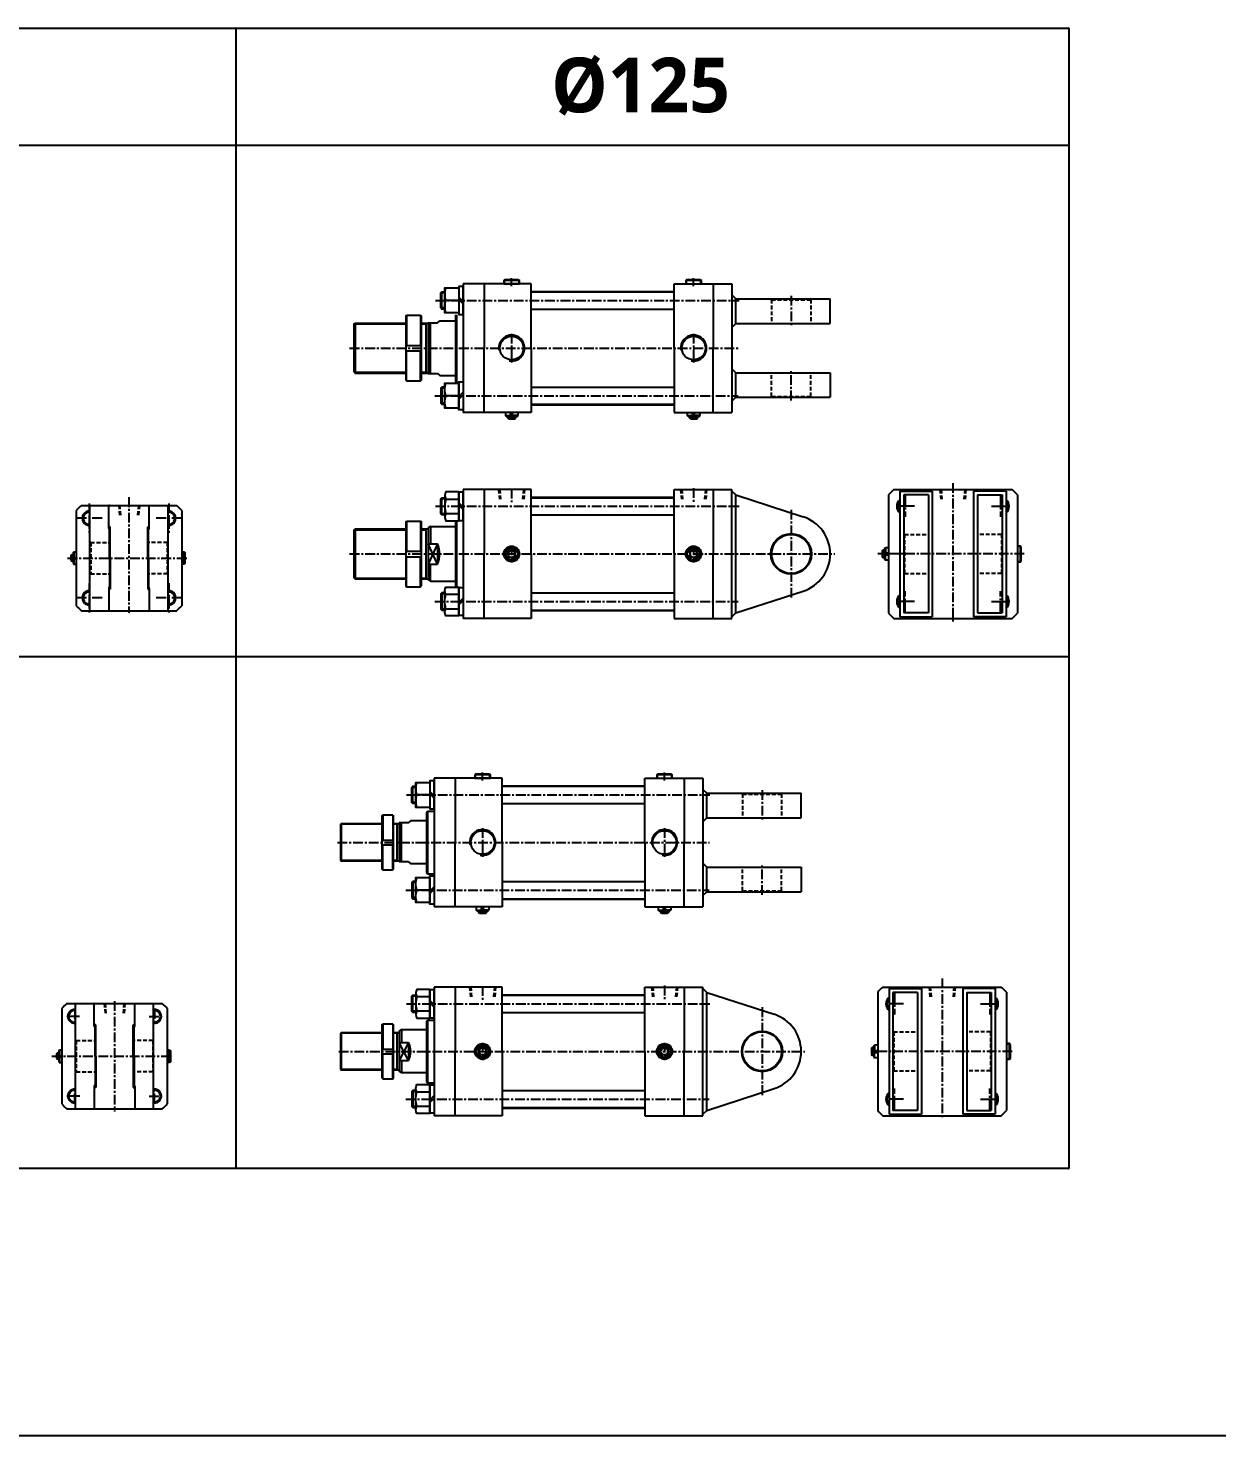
# Model space of a CAD drawing. Extents: x -819 to 29893, y -8942 to 9886.
# Drawn here: x 3819 to 5342, y 2505 to 4308 of the extents above; entities that cross this region are included whole.
import ezdxf

# ---------------------------------------------------------------- set-up
doc = ezdxf.new("R2010")
doc.units = 0
doc.header["$LTSCALE"] = 10
doc.header["$MEASUREMENT"] = 0
for name, pattern in [('CENTER', [2, 1.25, -0.25, 0.25, -0.25]), ('CENTERX2', [4, 2.5, -0.5, 0.5, -0.5]), ('HIDDENX2', [0.75, 0.5, -0.25])]:
    doc.linetypes.add(name, pattern=pattern)
doc.layers.get('0').update_dxf_attribs({"linetype": 'CONTINUOUS'})
doc.layers.get('DEFPOINTS').update_dxf_attribs({"linetype": 'CONTINUOUS'})
for name, color, linetype in [('CEN', 1, 'CENTERX2'), ('CENTER', 1, 'CENTER'), ('HID', 2, 'HIDDENX2'), ('ML', 7, 'CONTINUOUS'), ('THIN', 3, 'CONTINUOUS'), ('테두리', 7, 'CONTINUOUS')]:
    doc.layers.add(name, color=color, linetype=linetype)
doc.styles.add('문자', font='romans.shx')

msp = doc.modelspace()

# ---------------------------------------------------------------- linework, layer by layer
for p, q in [((2332, 4307.9), (5151.6, 4307.9)), ((4085.3, 4307.4), (4085.3, 2847.5)), ((5152.1, 4307.4), (5152.1, 2848)), ((3172.1, 4157.9), (4085.3, 4157.9)), ((4085.3, 4157.9), (5152.1, 4157.9)), ((5152.1, 3502.7), (-0.5, 3502.7)), ((5151.6, 2847.5), (-0.5, 2847.5)), ((8900.8, 2505.2), (-0.5, 2505.2))]:
    msp.add_line(p, q)
for centre, start, end in [((4084.8, 4307.4), 0, 90), ((5151.6, 4307.4), 0, 90), ((4085.8, 3503.2), 180, 270), ((5151.6, 2848), 270, 0)]:
    msp.add_arc(centre, 0.5, start, end)
at = {"layer": 'CEN', "color": 1, "linetype": 'CENTER'}
for p, q in [((4796.4, 3965.2), (4796.4, 3925.7)), ((4796.4, 3831.2), (4796.4, 3870.7)), ((4796.4, 3691.2), (4796.4, 3578.1)), ((4759.2, 3332.1), (4759.2, 3292.6)), ((4759.2, 3198.1), (4759.2, 3237.6)), ((4759.2, 3054.1), (4759.2, 2941))]:
    msp.add_line(p, q, dxfattribs=at)
at = {"layer": 'CENTER'}
for p, q in [((3897.4, 3699.2), (3897.4, 3661.3)), ((3999.4, 3699.2), (3999.4, 3661.3)), ((4954.3, 3695.6), (4930.9, 3695.6)), ((4942.6, 3709.1), (4942.6, 3682.2)), ((5052.9, 3695.6), (5076.3, 3695.6)), ((5064.6, 3709.1), (5064.6, 3682.2)), ((3913.9, 3680.3), (3881, 3680.3)), ((4015.9, 3680.3), (3983, 3680.3)), ((3897.4, 3597.2), (3897.4, 3559.3)), ((3999.4, 3597.2), (3999.4, 3559.3)), ((3913.9, 3578.3), (3881, 3578.3)), ((4015.9, 3578.3), (3983, 3578.3)), ((4954.3, 3573.6), (4930.9, 3573.6)), ((4942.6, 3560.2), (4942.6, 3587.1)), ((5052.9, 3573.6), (5076.3, 3573.6)), ((5064.6, 3560.2), (5064.6, 3587.1)), ((4928.7, 3072), (4928.7, 3045)), ((5050.7, 3072), (5050.7, 3045)), ((3878.9, 3051.9), (3878.9, 3033)), ((3980.9, 3051.9), (3980.9, 3033)), ((4940.4, 3058.5), (4917, 3058.5)), ((5039, 3058.5), (5062.4, 3058.5)), ((3885.2, 3042.4), (3868.8, 3042.4)), ((3974.2, 3042.4), (3990.6, 3042.4)), ((3885.3, 2940.4), (3868.8, 2940.4)), ((3878.9, 2931), (3878.9, 2949.9)), ((3974.3, 2940.4), (3990.8, 2940.4)), ((3980.9, 2931), (3980.9, 2949.9)), ((4928.7, 2923), (4928.7, 2950)), ((5050.7, 2923), (5050.7, 2950)), ((4940.4, 2936.5), (4917, 2936.5)), ((5039, 2936.5), (5062.4, 2936.5))]:
    msp.add_line(p, q, dxfattribs=at)
at = {"layer": 'DEFPOINTS', "color": 0, "linetype": 'ByBlock'}
for p in [(3923.4, 3669.3), (3973.4, 3669.3), (3904.9, 3031.4), (3954.9, 3031.4)]:
    msp.add_point(p, dxfattribs=at)
at = {"layer": 'HID'}
for p, q in [((4770.4, 3961.2), (4771.4, 3960.2)), ((4771.4, 3960.2), (4771.4, 3929.7)), ((4771.4, 3960.2), (4821.4, 3960.2)), ((4822.4, 3961.2), (4821.4, 3960.2)), ((4821.4, 3960.2), (4821.4, 3929.7)), ((4771.4, 3836.2), (4771.4, 3866.7)), ((4821.4, 3836.2), (4821.4, 3866.7)), ((4770.4, 3835.2), (4771.4, 3836.2)), ((4771.4, 3836.2), (4821.4, 3836.2)), ((4822.4, 3835.2), (4821.4, 3836.2)), ((4421.8, 3717.1), (4423, 3703.1)), ((4423.3, 3717.1), (4424.5, 3703.1)), ((4453.6, 3717.1), (4452.4, 3703.1)), ((4455.1, 3717.1), (4453.8, 3703.1)), ((4654.8, 3717.1), (4656, 3703.1)), ((4656.3, 3717.1), (4657.5, 3703.1)), ((4686.6, 3717.1), (4685.4, 3703.1)), ((4688.1, 3717.1), (4686.8, 3703.1)), ((4987, 3717.1), (4988.2, 3703.1)), ((4988.4, 3717.1), (4989.7, 3703.1)), ((5018.7, 3717.1), (5017.5, 3703.1)), ((5020.2, 3717.1), (5019, 3703.1)), ((3935.2, 3696.8), (3936.4, 3682.8)), ((3936.4, 3696.8), (3937.7, 3682.2)), ((3960.5, 3696.8), (3959.2, 3682.2)), ((3961.7, 3696.8), (3960.4, 3682.8)), ((4940.6, 3660.6), (4941.6, 3659.6)), ((4941.6, 3659.6), (4941.6, 3609.6)), ((4941.6, 3659.6), (4972.1, 3659.6)), ((5065.6, 3659.6), (5035.1, 3659.6)), ((5066.6, 3660.6), (5065.6, 3659.6)), ((5065.6, 3659.6), (5065.6, 3609.6)), ((3898.4, 3650.3), (3899.4, 3649.3)), ((3899.4, 3649.3), (3899.4, 3609.3)), ((3899.4, 3649.3), (3923.4, 3649.3)), ((3997.4, 3649.3), (3973.4, 3649.3)), ((3998.4, 3650.3), (3997.4, 3649.3)), ((3997.4, 3649.3), (3997.4, 3609.3)), ((3898.4, 3608.3), (3899.4, 3609.3)), ((3899.4, 3609.3), (3923.4, 3609.3)), ((3997.4, 3609.3), (3973.4, 3609.3)), ((3998.4, 3608.3), (3997.4, 3609.3)), ((4940.6, 3608.6), (4941.6, 3609.6)), ((4941.6, 3609.6), (4972.1, 3609.6)), ((5065.6, 3609.6), (5035.1, 3609.6)), ((5066.6, 3608.6), (5065.6, 3609.6)), ((4733.2, 3328.1), (4734.2, 3327.1)), ((4734.2, 3327.1), (4784.2, 3327.1)), ((4734.2, 3327.1), (4734.2, 3296.6)), ((4785.2, 3328.1), (4784.2, 3327.1)), ((4784.2, 3327.1), (4784.2, 3296.6)), ((4734.2, 3203.1), (4734.2, 3233.6)), ((4784.2, 3203.1), (4784.2, 3233.6)), ((4733.2, 3202.1), (4734.2, 3203.1)), ((4734.2, 3203.1), (4784.2, 3203.1)), ((4785.2, 3202.1), (4784.2, 3203.1)), ((4384.6, 3080), (4385.8, 3066)), ((4386.1, 3080), (4387.3, 3066)), ((4416.4, 3080), (4415.2, 3066)), ((4417.9, 3080), (4416.6, 3066)), ((4617.6, 3080), (4618.8, 3066)), ((4619.1, 3080), (4620.3, 3066)), ((4649.4, 3080), (4648.2, 3066)), ((4650.9, 3080), (4649.6, 3066)), ((4973.1, 3080), (4974.3, 3066)), ((4974.6, 3080), (4975.8, 3066)), ((5004.9, 3080), (5003.6, 3066)), ((5006.3, 3080), (5005.1, 3066)), ((3916.7, 3058.9), (3917.9, 3044.9)), ((3917.8, 3058.9), (3919.1, 3044.4)), ((3942, 3058.9), (3940.7, 3044.4)), ((3943.1, 3058.9), (3941.9, 3044.9)), ((3879.9, 3012.4), (3880.9, 3011.4)), ((3880.9, 3011.4), (3880.9, 2971.4)), ((3880.9, 3011.4), (3904.9, 3011.4)), ((3978.9, 3011.4), (3954.9, 3011.4)), ((3979.9, 3012.4), (3978.9, 3011.4)), ((3978.9, 3011.4), (3978.9, 2971.4)), ((4926.7, 3023.5), (4927.7, 3022.5)), ((4927.7, 3022.5), (4927.7, 2972.5)), ((4927.7, 3022.5), (4958.2, 3022.5)), ((5051.7, 3022.5), (5021.2, 3022.5)), ((5052.7, 3023.5), (5051.7, 3022.5)), ((5051.7, 3022.5), (5051.7, 2972.5)), ((3879.9, 2970.4), (3880.9, 2971.4)), ((3880.9, 2971.4), (3904.9, 2971.4)), ((3978.9, 2971.4), (3954.9, 2971.4)), ((3979.9, 2970.4), (3978.9, 2971.4)), ((4926.7, 2971.5), (4927.7, 2972.5)), ((4927.7, 2972.5), (4958.2, 2972.5)), ((5051.7, 2972.5), (5021.2, 2972.5)), ((5052.7, 2971.5), (5051.7, 2972.5))]:
    msp.add_line(p, q, dxfattribs=at)
at = {"layer": 'ML'}
for p, q in [((4429.4, 3985.7), (4428.4, 3984.7)), ((4448.4, 3984.7), (4428.4, 3984.7)), ((4428.4, 3984.7), (4428.4, 3980.7)), ((4447.4, 3985.7), (4429.4, 3985.7)), ((4447.4, 3985.7), (4448.4, 3984.7)), ((4448.4, 3980.7), (4448.4, 3984.7)), ((4662.4, 3985.7), (4661.4, 3984.7)), ((4681.4, 3984.7), (4661.4, 3984.7)), ((4661.4, 3984.7), (4661.4, 3980.7)), ((4680.4, 3985.7), (4662.4, 3985.7)), ((4680.4, 3985.7), (4681.4, 3984.7)), ((4681.4, 3980.7), (4681.4, 3984.7)), ((4349.2, 3948.2), (4349.2, 3970.2)), ((4352.8, 3973.1), (4352.8, 3945.3)), ((4376.4, 3980.7), (4376.4, 3815.7)), ((4403.4, 3980.7), (4376.4, 3980.7)), ((4403.4, 3980.7), (4403.4, 3898.2)), ((4463.4, 3980.7), (4403.4, 3980.7)), ((4428.4, 3980.7), (4448.4, 3980.7)), ((4463.4, 3898.2), (4463.4, 3980.7)), ((4463.4, 3970.7), (4646.4, 3970.7)), ((4463.4, 3970.2), (4646.4, 3970.2)), ((4646.4, 3898.2), (4646.4, 3980.7)), ((4646.4, 3980.7), (4696.4, 3980.7)), ((4661.4, 3980.7), (4681.4, 3980.7)), ((4696.4, 3980.7), (4696.4, 3898.2)), ((4696.4, 3980.7), (4720.4, 3980.7)), ((4720.4, 3980.7), (4720.4, 3815.7)), ((4720.4, 3966.2), (4725.4, 3961.2)), ((4370.8, 3959.2), (4354.3, 3959.2)), ((4370.8, 3963.6), (4376.4, 3958)), ((4370.8, 3960.4), (4376.4, 3954.8)), ((4463.4, 3948.2), (4646.4, 3948.2)), ((4725.4, 3961.2), (4846.4, 3961.2)), ((4725.4, 3929.7), (4725.4, 3961.2)), ((4846.4, 3929.7), (4846.4, 3961.2)), ((4236.4, 3928.7), (4237.9, 3930.2)), ((4237.9, 3930.2), (4237.9, 3866.2)), ((4237.9, 3930.2), (4302.8, 3930.2)), ((4302.8, 3939.2), (4303.8, 3940.2)), ((4302.8, 3939.2), (4302.8, 3857.2)), ((4303.8, 3940.2), (4303.8, 3901.7)), ((4303.8, 3940.2), (4321.8, 3940.2)), ((4321.8, 3940.2), (4321.8, 3901.7)), ((4321.8, 3940.2), (4322.8, 3939.2)), ((4322.8, 3857.2), (4322.8, 3939.2)), ((4322.8, 3930.2), (4331.4, 3930.2)), ((4328.4, 3930.2), (4328.4, 3866.2)), ((4331.4, 3930.7), (4331.4, 3865.7)), ((4331.4, 3930.7), (4343.4, 3930.7)), ((4334.4, 3865.7), (4334.4, 3930.7)), ((4343.4, 3930.7), (4346.4, 3933.2)), ((4346.4, 3933.2), (4366.4, 3933.2)), ((4366.4, 3940.7), (4366.4, 3853.2)), ((4367.9, 3940.7), (4367.9, 3853.2)), ((4236.4, 3928.7), (4236.4, 3867.7)), ((4720.4, 3924.7), (4725.4, 3929.7)), ((4725.4, 3929.7), (4846.4, 3929.7)), ((4302.8, 3901.7), (4322.8, 3901.7)), ((4302.8, 3894.7), (4322.8, 3894.7)), ((4303.8, 3856.2), (4303.8, 3894.7)), ((4321.8, 3856.2), (4321.8, 3894.7)), ((4403.4, 3815.7), (4403.4, 3898.2)), ((4463.4, 3898.2), (4463.4, 3815.7)), ((4646.4, 3898.2), (4646.4, 3815.7)), ((4696.4, 3815.7), (4696.4, 3898.2)), ((4236.4, 3867.7), (4237.9, 3866.2)), ((4237.9, 3866.2), (4302.8, 3866.2)), ((4322.8, 3866.2), (4331.4, 3866.2)), ((4331.4, 3865.7), (4343.4, 3865.7)), ((4343.4, 3865.7), (4346.4, 3863.2)), ((4346.4, 3863.2), (4366.4, 3863.2)), ((4720.4, 3871.7), (4725.4, 3866.7)), ((4725.4, 3866.7), (4846.4, 3866.7)), ((4725.4, 3835.2), (4725.4, 3866.7)), ((4846.4, 3866.7), (4846.4, 3835.2)), ((4302.8, 3857.2), (4303.8, 3856.2)), ((4303.8, 3856.2), (4321.8, 3856.2)), ((4321.8, 3856.2), (4322.8, 3857.2)), ((4349.2, 3848.2), (4349.2, 3826.2)), ((4352.8, 3823.3), (4352.8, 3851.1)), ((4370.8, 3836), (4376.4, 3841.6)), ((4463.4, 3848.2), (4646.4, 3848.2)), ((4370.8, 3837.2), (4354.3, 3837.2)), ((4370.8, 3832.8), (4376.4, 3838.4)), ((4463.4, 3826.2), (4646.4, 3826.2)), ((4463.4, 3825.7), (4646.4, 3825.7)), ((4720.4, 3830.2), (4725.4, 3835.2)), ((4725.4, 3835.2), (4846.4, 3835.2)), ((4403.4, 3815.7), (4376.4, 3815.7)), ((4463.4, 3815.7), (4403.4, 3815.7)), ((4430.4, 3815.7), (4430.4, 3811.7)), ((4431.4, 3810.7), (4430.4, 3811.7)), ((4430.4, 3811.7), (4437.1, 3811.7)), ((4431.4, 3810.7), (4445.4, 3810.7)), ((4433.4, 3810.7), (4433.4, 3808.7)), ((4434.4, 3807.7), (4433.4, 3808.7)), ((4433.4, 3808.7), (4443.4, 3808.7)), ((4434.4, 3807.7), (4442.4, 3807.7)), ((4437.1, 3810.7), (4437.1, 3815.7)), ((4439.7, 3810.7), (4439.7, 3815.7)), ((4446.4, 3811.7), (4439.7, 3811.7)), ((4442.4, 3807.7), (4443.4, 3808.7)), ((4443.4, 3810.7), (4443.4, 3808.7)), ((4445.4, 3810.7), (4446.4, 3811.7)), ((4446.4, 3815.7), (4446.4, 3811.7)), ((4646.4, 3815.7), (4696.4, 3815.7)), ((4663.4, 3815.7), (4663.4, 3811.7)), ((4663.4, 3811.7), (4670.1, 3811.7)), ((4664.4, 3810.7), (4663.4, 3811.7)), ((4664.4, 3810.7), (4678.4, 3810.7)), ((4666.4, 3810.7), (4666.4, 3808.7)), ((4666.4, 3808.7), (4676.4, 3808.7)), ((4667.4, 3807.7), (4666.4, 3808.7)), ((4667.4, 3807.7), (4675.4, 3807.7)), ((4670.1, 3810.7), (4670.1, 3815.7)), ((4672.7, 3810.7), (4672.7, 3815.7)), ((4679.4, 3811.7), (4672.7, 3811.7)), ((4675.4, 3807.7), (4676.4, 3808.7)), ((4676.4, 3810.7), (4676.4, 3808.7)), ((4678.4, 3810.7), (4679.4, 3811.7)), ((4679.4, 3815.7), (4679.4, 3811.7)), ((4696.4, 3815.7), (4720.4, 3815.7)), ((4403.4, 3717.1), (4376.4, 3717.1)), ((4376.4, 3717.1), (4376.4, 3552.1)), ((4463.4, 3717.1), (4403.4, 3717.1)), ((4403.4, 3717.1), (4403.4, 3634.6)), ((4463.4, 3634.6), (4463.4, 3717.1)), ((4646.4, 3717.1), (4696.4, 3717.1)), ((4646.4, 3634.6), (4646.4, 3717.1)), ((4696.4, 3717.1), (4696.4, 3634.6)), ((4696.4, 3717.1), (4720.4, 3717.1)), ((4720.4, 3552.1), (4720.4, 3717.1)), ((4720.4, 3715.1), (4725.4, 3710.1)), ((4927.8, 3717.1), (5079.3, 3717.1)), ((4935.6, 3715.1), (4935.6, 3554.1)), ((4935.6, 3715.1), (4977.1, 3715.1)), ((4977.1, 3715.1), (4977.1, 3554.1)), ((5071.6, 3715.1), (5030.1, 3715.1)), ((5030.1, 3715.1), (5030.1, 3554.1)), ((5071.6, 3715.1), (5071.6, 3554.1)), ((3887.4, 3696.8), (4009.5, 3696.8)), ((3898.4, 3561.8), (3898.4, 3696.8)), ((3922.4, 3667.6), (3922.4, 3695.8)), ((3974.4, 3667.6), (3974.4, 3695.8)), ((3998.4, 3561.8), (3998.4, 3696.8)), ((4349.2, 3684.6), (4349.2, 3706.6)), ((4352.8, 3709.5), (4352.8, 3681.8)), ((4354.3, 3704.9), (4370.8, 3704.9)), ((4370.8, 3700), (4376.4, 3694.4)), ((4370.8, 3696.9), (4376.4, 3691.3)), ((4463.4, 3707.1), (4646.4, 3707.1)), ((4463.4, 3706.6), (4646.4, 3706.6)), ((4725.4, 3559.1), (4725.4, 3710.1)), ((4725.4, 3710.1), (4811.8, 3682.2)), ((4921.1, 3710.4), (4921.1, 3558.9)), ((4940.6, 3710.1), (4940.6, 3559.1)), ((4972.1, 3710.1), (4940.6, 3710.1)), ((4972.1, 3710.1), (4972.1, 3559.1)), ((5035.1, 3710.1), (5066.6, 3710.1)), ((5035.1, 3710.1), (5035.1, 3559.1)), ((5066.6, 3710.1), (5066.6, 3559.1)), ((5086.1, 3710.4), (5086.1, 3558.9)), ((3880.9, 3690.3), (3880.9, 3568.2)), ((4015.9, 3690.3), (4015.9, 3568.2)), ((4354.3, 3686.4), (4370.8, 3686.4)), ((4463.4, 3684.6), (4646.4, 3684.6)), ((3923.4, 3629.3), (3923.4, 3669.3)), ((3924.4, 3669.3), (3923.4, 3669.3)), ((3924.4, 3629.3), (3924.4, 3669.3)), ((3972.4, 3629.3), (3972.4, 3669.3)), ((3972.4, 3669.3), (3973.4, 3669.3)), ((3973.4, 3629.3), (3973.4, 3669.3)), ((4236.4, 3665.1), (4237.9, 3666.6)), ((4236.4, 3665.1), (4236.4, 3604.1)), ((4237.9, 3666.6), (4302.8, 3666.6)), ((4237.9, 3666.6), (4237.9, 3602.6)), ((4302.8, 3675.6), (4303.8, 3676.6)), ((4302.8, 3675.6), (4302.8, 3593.6)), ((4303.8, 3676.6), (4321.8, 3676.6)), ((4303.8, 3676.6), (4303.8, 3638.1)), ((4321.8, 3676.6), (4322.8, 3675.6)), ((4321.8, 3676.6), (4321.8, 3638.1)), ((4322.8, 3593.6), (4322.8, 3675.6)), ((4322.8, 3666.6), (4331.4, 3666.6)), ((4328.4, 3666.6), (4328.4, 3602.6)), ((4334.4, 3669.6), (4331.4, 3667.9)), ((4331.4, 3667.9), (4331.4, 3601.4)), ((4334.4, 3669.6), (4366.4, 3669.6)), ((4334.4, 3669.6), (4334.4, 3647.6)), ((4366.4, 3677.2), (4366.4, 3592.1)), ((4367.9, 3677.2), (4367.9, 3592.1)), ((4331.4, 3647.6), (4343.4, 3647.6)), ((4343.4, 3647.6), (4343.4, 3621.7)), ((4437.1, 3642.5), (4430.5, 3635.9)), ((4439.7, 3642.5), (4446.3, 3635.9)), ((4670.1, 3642.5), (4663.5, 3635.9)), ((4672.7, 3642.5), (4679.3, 3635.9)), ((4916.1, 3641.6), (4917.1, 3642.6)), ((4916.1, 3641.6), (4916.1, 3627.6)), ((4921.1, 3642.6), (4917.1, 3642.6)), ((4917.1, 3642.6), (4917.1, 3635.9)), ((5090.1, 3644.6), (5086.1, 3644.6)), ((5086.1, 3644.6), (5086.1, 3624.6)), ((5091.1, 3643.6), (5090.1, 3644.6)), ((5090.1, 3624.6), (5090.1, 3644.6)), ((5091.1, 3625.6), (5091.1, 3643.6)), ((3873.9, 3632.3), (3874.9, 3633.3)), ((3873.9, 3632.3), (3873.9, 3626.3)), ((3873.9, 3626.3), (3874.9, 3625.3)), ((3876.9, 3633.3), (3874.9, 3633.3)), ((3874.9, 3633.3), (3874.9, 3625.3)), ((3876.9, 3625.3), (3874.9, 3625.3)), ((3876.9, 3636.3), (3877.9, 3637.3)), ((3876.9, 3636.3), (3876.9, 3622.3)), ((3876.9, 3630.1), (3880.9, 3630.1)), ((3876.9, 3628.4), (3880.9, 3628.4)), ((3877.9, 3637.3), (3880.9, 3637.3)), ((3877.9, 3637.3), (3877.9, 3630.1)), ((3877.9, 3628.4), (3877.9, 3621.3)), ((3923.4, 3629.3), (3923.4, 3589.3)), ((3924.4, 3629.3), (3924.4, 3589.3)), ((3972.4, 3629.3), (3972.4, 3589.3)), ((3973.4, 3629.3), (3973.4, 3589.3)), ((4015.9, 3637.3), (4018.9, 3637.3)), ((4018.9, 3621.3), (4018.9, 3637.3)), ((4018.9, 3637.3), (4019.9, 3636.3)), ((4019.9, 3636.3), (4019.9, 3622.3)), ((4302.8, 3638.1), (4322.8, 3638.1)), ((4302.8, 3631.1), (4322.8, 3631.1)), ((4303.8, 3592.6), (4303.8, 3631.1)), ((4321.8, 3592.6), (4321.8, 3631.1)), ((4403.4, 3552.1), (4403.4, 3634.6)), ((4430.5, 3633.3), (4437.1, 3626.7)), ((4446.3, 3633.3), (4439.7, 3626.7)), ((4463.4, 3634.6), (4463.4, 3552.1)), ((4646.4, 3634.6), (4646.4, 3552.1)), ((4663.5, 3633.3), (4670.1, 3626.7)), ((4679.3, 3633.3), (4672.7, 3626.7)), ((4696.4, 3552.1), (4696.4, 3634.6)), ((4913.1, 3638.6), (4914.1, 3639.6)), ((4913.1, 3638.6), (4913.1, 3630.6)), ((4913.1, 3630.6), (4914.1, 3629.6)), ((4914.1, 3639.6), (4914.1, 3629.6)), ((4916.1, 3639.6), (4914.1, 3639.6)), ((4916.1, 3629.6), (4914.1, 3629.6)), ((4916.1, 3635.9), (4921.1, 3635.9)), ((4916.1, 3633.3), (4921.1, 3633.3)), ((4916.1, 3627.6), (4917.1, 3626.6)), ((4917.1, 3626.6), (4917.1, 3633.3)), ((4921.1, 3626.6), (4917.1, 3626.6)), ((5086.1, 3624.6), (5090.1, 3624.6)), ((5091.1, 3625.6), (5090.1, 3624.6)), ((3876.9, 3622.3), (3877.9, 3621.3)), ((3877.9, 3621.3), (3880.9, 3621.3)), ((4018.9, 3621.3), (4015.9, 3621.3)), ((4019.9, 3622.3), (4018.9, 3621.3)), ((4331.4, 3621.7), (4343.4, 3621.7)), ((4334.4, 3599.6), (4334.4, 3621.7)), ((3922.4, 3590.9), (3922.4, 3562.8)), ((3924.4, 3589.3), (3923.4, 3589.3)), ((3972.4, 3589.3), (3973.4, 3589.3)), ((3974.4, 3590.9), (3974.4, 3562.8)), ((4236.4, 3604.1), (4237.9, 3602.6)), ((4236.9, 3603.6), (4302.8, 3603.6)), ((4237.9, 3602.6), (4302.8, 3602.6)), ((4302.8, 3593.6), (4303.8, 3592.6)), ((4303.8, 3592.6), (4321.8, 3592.6)), ((4321.8, 3592.6), (4322.8, 3593.6)), ((4322.8, 3602.6), (4331.4, 3602.6)), ((4334.4, 3599.6), (4331.4, 3601.4)), ((4334.4, 3599.6), (4366.4, 3599.6)), ((4352.8, 3559.8), (4352.8, 3587.5)), ((4349.2, 3584.6), (4349.2, 3562.6)), ((4354.3, 3582.9), (4370.8, 3582.9)), ((4370.8, 3572.4), (4376.4, 3578)), ((4370.8, 3569.3), (4376.4, 3574.9)), ((4463.4, 3584.6), (4646.4, 3584.6)), ((4725.4, 3559.1), (4811.8, 3587.1)), ((3887.4, 3561.8), (4009.5, 3561.8)), ((4354.3, 3564.4), (4370.8, 3564.4)), ((4403.4, 3552.1), (4376.4, 3552.1)), ((4463.4, 3552.1), (4403.4, 3552.1)), ((4463.4, 3562.6), (4646.4, 3562.6)), ((4463.4, 3562.1), (4646.4, 3562.1)), ((4646.4, 3552.1), (4696.4, 3552.1)), ((4696.4, 3552.1), (4720.4, 3552.1)), ((4720.4, 3554.1), (4725.4, 3559.1)), ((4927.8, 3552.1), (5079.3, 3552.1)), ((4935.6, 3554.1), (4977.1, 3554.1)), ((4972.1, 3559.1), (4940.6, 3559.1)), ((5071.6, 3554.1), (5030.1, 3554.1)), ((5035.1, 3559.1), (5066.6, 3559.1)), ((4312, 3315.1), (4312, 3337.1)), ((4315.6, 3340), (4315.6, 3312.2)), ((4339.2, 3347.6), (4339.2, 3182.6)), ((4366.2, 3347.6), (4339.2, 3347.6)), ((4366.2, 3347.6), (4366.2, 3265.1)), ((4426.2, 3347.6), (4366.2, 3347.6)), ((4392.2, 3352.6), (4391.2, 3351.6)), ((4411.2, 3351.6), (4391.2, 3351.6)), ((4391.2, 3351.6), (4391.2, 3347.6)), ((4391.2, 3347.6), (4411.2, 3347.6)), ((4410.2, 3352.6), (4392.2, 3352.6)), ((4410.2, 3352.6), (4411.2, 3351.6)), ((4411.2, 3347.6), (4411.2, 3351.6)), ((4426.2, 3265.1), (4426.2, 3347.6)), ((4426.2, 3337.6), (4609.2, 3337.6)), ((4426.2, 3337.1), (4609.2, 3337.1)), ((4609.2, 3265.1), (4609.2, 3347.6)), ((4609.2, 3347.6), (4659.2, 3347.6)), ((4625.2, 3352.6), (4624.2, 3351.6)), ((4644.2, 3351.6), (4624.2, 3351.6)), ((4624.2, 3351.6), (4624.2, 3347.6)), ((4624.2, 3347.6), (4644.2, 3347.6)), ((4643.2, 3352.6), (4625.2, 3352.6)), ((4643.2, 3352.6), (4644.2, 3351.6)), ((4644.2, 3347.6), (4644.2, 3351.6)), ((4659.2, 3347.6), (4659.2, 3265.1)), ((4659.2, 3347.6), (4683.2, 3347.6)), ((4683.2, 3347.6), (4683.2, 3182.6)), ((4333.6, 3326.1), (4317.1, 3326.1)), ((4333.6, 3330.5), (4339.2, 3324.9)), ((4333.6, 3327.3), (4339.2, 3321.7)), ((4683.2, 3333.1), (4688.2, 3328.1)), ((4688.2, 3328.1), (4809.2, 3328.1)), ((4688.2, 3296.6), (4688.2, 3328.1)), ((4809.2, 3296.6), (4809.2, 3328.1)), ((4272.3, 3299.1), (4273.3, 3300.1)), ((4272.3, 3299.1), (4272.3, 3231.1)), ((4273.3, 3300.1), (4273.3, 3268.1)), ((4286.3, 3300.1), (4273.3, 3300.1)), ((4286.3, 3300.1), (4286.3, 3268.1)), ((4286.3, 3300.1), (4287.3, 3299.1)), ((4287.3, 3231.1), (4287.3, 3299.1)), ((4329.2, 3303.6), (4330.7, 3305.1)), ((4329.2, 3303.6), (4329.2, 3226.6)), ((4330.7, 3305.1), (4330.7, 3225.1)), ((4330.7, 3305.1), (4339.2, 3305.1)), ((4426.2, 3315.1), (4609.2, 3315.1)), ((4219.2, 3288.1), (4220.2, 3289.1)), ((4219.2, 3288.1), (4219.2, 3242.1)), ((4272.3, 3289.1), (4220.2, 3289.1)), ((4220.2, 3289.1), (4220.2, 3241.1)), ((4294.2, 3289.1), (4287.3, 3289.1)), ((4291.2, 3289.1), (4291.2, 3241.1)), ((4294.2, 3290.1), (4294.2, 3240.1)), ((4306.2, 3290.1), (4294.2, 3290.1)), ((4297.2, 3240.1), (4297.2, 3290.1)), ((4306.2, 3290.1), (4309.2, 3292.6)), ((4329.2, 3292.6), (4309.2, 3292.6)), ((4683.2, 3291.6), (4688.2, 3296.6)), ((4688.2, 3296.6), (4809.2, 3296.6)), ((4272.3, 3268.1), (4287.3, 3268.1)), ((4366.2, 3182.6), (4366.2, 3265.1)), ((4426.2, 3265.1), (4426.2, 3182.6)), ((4609.2, 3265.1), (4609.2, 3182.6)), ((4659.2, 3182.6), (4659.2, 3265.1)), ((4272.3, 3262.1), (4287.3, 3262.1)), ((4273.3, 3230.1), (4273.3, 3262.1)), ((4286.3, 3230.1), (4286.3, 3262.1)), ((4219.2, 3242.1), (4220.2, 3241.1)), ((4272.3, 3241.1), (4220.2, 3241.1)), ((4272.3, 3231.1), (4273.3, 3230.1)), ((4273.3, 3230.1), (4286.3, 3230.1)), ((4286.3, 3230.1), (4287.3, 3231.1)), ((4294.2, 3241.1), (4287.3, 3241.1)), ((4306.2, 3240.1), (4294.2, 3240.1)), ((4306.2, 3240.1), (4309.2, 3237.6)), ((4329.2, 3237.6), (4309.2, 3237.6)), ((4683.2, 3238.6), (4688.2, 3233.6)), ((4688.2, 3233.6), (4809.2, 3233.6)), ((4688.2, 3202.1), (4688.2, 3233.6)), ((4809.2, 3233.6), (4809.2, 3202.1)), ((4312, 3215.1), (4312, 3193.1)), ((4315.6, 3190.2), (4315.6, 3218)), ((4329.2, 3226.6), (4330.7, 3225.1)), ((4330.7, 3225.1), (4339.2, 3225.1)), ((4426.2, 3215.1), (4609.2, 3215.1)), ((4333.6, 3204.1), (4317.1, 3204.1)), ((4333.6, 3202.9), (4339.2, 3208.5)), ((4333.6, 3199.7), (4339.2, 3205.3)), ((4426.2, 3193.1), (4609.2, 3193.1)), ((4426.2, 3192.6), (4609.2, 3192.6)), ((4683.2, 3197.1), (4688.2, 3202.1)), ((4688.2, 3202.1), (4809.2, 3202.1)), ((4366.2, 3182.6), (4339.2, 3182.6)), ((4426.2, 3182.6), (4366.2, 3182.6)), ((4393.2, 3182.6), (4393.2, 3178.6)), ((4394.2, 3177.6), (4393.2, 3178.6)), ((4393.2, 3178.6), (4399.9, 3178.6)), ((4394.2, 3177.6), (4408.2, 3177.6)), ((4396.2, 3177.6), (4396.2, 3175.6)), ((4397.2, 3174.6), (4396.2, 3175.6)), ((4396.2, 3175.6), (4406.2, 3175.6)), ((4397.2, 3174.6), (4405.2, 3174.6)), ((4399.9, 3177.6), (4399.9, 3182.6)), ((4402.5, 3177.6), (4402.5, 3182.6)), ((4409.2, 3178.6), (4402.5, 3178.6)), ((4405.2, 3174.6), (4406.2, 3175.6)), ((4406.2, 3177.6), (4406.2, 3175.6)), ((4408.2, 3177.6), (4409.2, 3178.6)), ((4409.2, 3182.6), (4409.2, 3178.6)), ((4609.2, 3182.6), (4659.2, 3182.6)), ((4626.2, 3182.6), (4626.2, 3178.6)), ((4626.2, 3178.6), (4632.9, 3178.6)), ((4627.2, 3177.6), (4626.2, 3178.6)), ((4627.2, 3177.6), (4641.2, 3177.6)), ((4629.2, 3177.6), (4629.2, 3175.6)), ((4629.2, 3175.6), (4639.2, 3175.6)), ((4630.2, 3174.6), (4629.2, 3175.6)), ((4630.2, 3174.6), (4638.2, 3174.6)), ((4632.9, 3177.6), (4632.9, 3182.6)), ((4635.5, 3177.6), (4635.5, 3182.6)), ((4642.2, 3178.6), (4635.5, 3178.6)), ((4638.2, 3174.6), (4639.2, 3175.6)), ((4639.2, 3177.6), (4639.2, 3175.6)), ((4641.2, 3177.6), (4642.2, 3178.6)), ((4642.2, 3182.6), (4642.2, 3178.6)), ((4659.2, 3182.6), (4683.2, 3182.6)), ((4312, 3047.5), (4312, 3069.5)), ((4315.6, 3072.4), (4315.6, 3044.7)), ((4317.1, 3067.7), (4333.6, 3067.7)), ((4366.2, 3080), (4339.2, 3080)), ((4339.2, 3080), (4339.2, 2915)), ((4426.2, 3080), (4366.2, 3080)), ((4366.2, 3080), (4366.2, 2997.5)), ((4426.2, 2997.5), (4426.2, 3080)), ((4426.2, 3070), (4609.2, 3070)), ((4426.2, 3069.5), (4609.2, 3069.5)), ((4609.2, 3080), (4659.2, 3080)), ((4609.2, 2997.5), (4609.2, 3080)), ((4659.2, 3080), (4659.2, 2997.5)), ((4659.2, 3080), (4683.2, 3080)), ((4683.2, 2915), (4683.2, 3080)), ((4683.2, 3078), (4688.2, 3073)), ((4688.2, 2922), (4688.2, 3073)), ((4688.2, 3073), (4774.6, 3045.1)), ((4907.2, 3073.3), (4907.2, 2921.8)), ((4914, 3080), (5065.5, 3080)), ((4921.7, 3078), (4921.7, 2917)), ((4921.7, 3078), (4963.2, 3078)), ((4926.7, 3073), (4926.7, 2922)), ((4958.2, 3073), (4926.7, 3073)), ((4958.2, 3073), (4958.2, 2922)), ((4963.2, 3078), (4963.2, 2917)), ((5016.2, 3078), (5016.2, 2917)), ((5057.7, 3078), (5016.2, 3078)), ((5021.2, 3073), (5021.2, 2922)), ((5021.2, 3073), (5052.7, 3073)), ((5052.7, 3073), (5052.7, 2922)), ((5057.7, 3078), (5057.7, 2917)), ((5072.2, 3073.3), (5072.2, 2921.8)), ((3862.4, 3052.5), (3862.4, 2930.4)), ((3868.9, 3058.9), (3990.9, 3058.9)), ((3879.9, 2923.9), (3879.9, 3058.9)), ((3903.9, 3029.8), (3903.9, 3057.9)), ((3955.9, 3029.8), (3955.9, 3057.9)), ((3979.9, 2923.9), (3979.9, 3058.9)), ((3997.4, 3052.5), (3997.4, 2930.4)), ((4317.1, 3049.3), (4333.6, 3049.3)), ((4333.6, 3062.9), (4339.2, 3057.3)), ((4333.6, 3059.7), (4339.2, 3054.1)), ((4426.2, 3047.5), (4609.2, 3047.5)), ((3904.9, 2991.4), (3904.9, 3031.4)), ((3905.9, 3031.4), (3904.9, 3031.4)), ((3905.9, 2991.4), (3905.9, 3031.4)), ((3953.9, 2991.4), (3953.9, 3031.4)), ((3953.9, 3031.4), (3954.9, 3031.4)), ((3954.9, 2991.4), (3954.9, 3031.4)), ((4272.3, 3031.5), (4273.3, 3032.5)), ((4272.3, 3031.5), (4272.3, 2963.5)), ((4273.3, 3032.5), (4273.3, 3000.5)), ((4286.3, 3032.5), (4273.3, 3032.5)), ((4286.3, 3032.5), (4286.3, 3000.5)), ((4286.3, 3032.5), (4287.3, 3031.5)), ((4287.3, 2963.5), (4287.3, 3031.5)), ((4329.2, 3036), (4330.7, 3037.5)), ((4329.2, 3036), (4329.2, 2959)), ((4330.7, 3037.5), (4330.7, 2957.5)), ((4330.7, 3037.5), (4339.2, 3037.5)), ((4219.2, 3020.5), (4220.2, 3021.5)), ((4219.2, 3020.5), (4219.2, 2974.5)), ((4272.3, 3021.5), (4220.2, 3021.5)), ((4220.2, 3021.5), (4220.2, 2973.5)), ((4294.2, 3021.5), (4287.3, 3021.5)), ((4291.2, 3021.5), (4291.2, 2973.5)), ((4297.2, 3025), (4294.2, 3023.3)), ((4294.2, 3023.3), (4294.2, 2971.7)), ((4329.2, 3025), (4297.2, 3025)), ((4297.2, 3025), (4297.2, 3009.1)), ((3855.4, 2994.4), (3856.4, 2995.4)), ((3855.4, 2994.4), (3855.4, 2988.4)), ((3858.4, 2995.4), (3856.4, 2995.4)), ((3856.4, 2995.4), (3856.4, 2987.4)), ((3858.4, 2998.4), (3859.4, 2999.4)), ((3858.4, 2998.4), (3858.4, 2984.4)), ((3859.4, 2999.4), (3862.4, 2999.4)), ((3859.4, 2999.4), (3859.4, 2992.3)), ((3997.4, 2999.4), (4000.4, 2999.4)), ((4000.4, 2983.4), (4000.4, 2999.4)), ((4000.4, 2999.4), (4001.4, 2998.4)), ((4001.4, 2998.4), (4001.4, 2984.4)), ((4272.3, 3000.5), (4287.3, 3000.5)), ((4272.3, 2994.5), (4287.3, 2994.5)), ((4273.3, 2962.5), (4273.3, 2994.5)), ((4286.3, 2962.5), (4286.3, 2994.5)), ((4294.2, 3009.1), (4306.2, 3009.1)), ((4306.2, 3009.1), (4306.2, 2986)), ((4366.2, 2915), (4366.2, 2997.5)), ((4399.9, 3005.4), (4393.3, 2998.8)), ((4393.3, 2996.2), (4399.9, 2989.6)), ((4402.5, 3005.4), (4409.1, 2998.8)), ((4409.1, 2996.2), (4402.5, 2989.6)), ((4426.2, 2997.5), (4426.2, 2915)), ((4609.2, 2997.5), (4609.2, 2915)), ((4632.9, 3005.4), (4626.3, 2998.8)), ((4626.3, 2996.2), (4632.9, 2989.6)), ((4635.5, 3005.4), (4642.1, 2998.8)), ((4642.1, 2996.2), (4635.5, 2989.6)), ((4659.2, 2915), (4659.2, 2997.5)), ((4899.2, 3001.5), (4900.2, 3002.5)), ((4899.2, 3001.5), (4899.2, 2993.5)), ((4899.2, 2993.5), (4900.2, 2992.5)), ((4900.2, 3002.5), (4900.2, 2992.5)), ((4902.2, 3002.5), (4900.2, 3002.5)), ((4902.2, 2992.5), (4900.2, 2992.5)), ((4902.2, 3004.5), (4903.2, 3005.5)), ((4902.2, 3004.5), (4902.2, 2990.5)), ((4902.2, 2998.8), (4907.2, 2998.8)), ((4902.2, 2996.2), (4907.2, 2996.2)), ((4907.2, 3005.5), (4903.2, 3005.5)), ((4903.2, 3005.5), (4903.2, 2998.8)), ((4903.2, 2989.5), (4903.2, 2996.2)), ((5076.2, 3007.5), (5072.2, 3007.5)), ((5072.2, 3007.5), (5072.2, 2987.5)), ((5077.2, 3006.5), (5076.2, 3007.5)), ((5076.2, 2987.5), (5076.2, 3007.5)), ((5077.2, 2988.5), (5077.2, 3006.5)), ((3855.4, 2988.4), (3856.4, 2987.4)), ((3858.4, 2987.4), (3856.4, 2987.4)), ((3858.4, 2992.3), (3862.4, 2992.3)), ((3858.4, 2990.6), (3862.4, 2990.6)), ((3858.4, 2984.4), (3859.4, 2983.4)), ((3859.4, 2990.6), (3859.4, 2983.4)), ((3859.4, 2983.4), (3862.4, 2983.4)), ((3904.9, 2991.4), (3904.9, 2951.4)), ((3905.9, 2991.4), (3905.9, 2951.4)), ((3953.9, 2991.4), (3953.9, 2951.4)), ((3954.9, 2991.4), (3954.9, 2951.4)), ((4000.4, 2983.4), (3997.4, 2983.4)), ((4001.4, 2984.4), (4000.4, 2983.4)), ((4219.2, 2974.5), (4220.2, 2973.5)), ((4294.2, 2986), (4306.2, 2986)), ((4297.2, 2986), (4297.2, 2970)), ((4902.2, 2990.5), (4903.2, 2989.5)), ((4907.2, 2989.5), (4903.2, 2989.5)), ((5072.2, 2987.5), (5076.2, 2987.5)), ((5077.2, 2988.5), (5076.2, 2987.5)), ((4272.3, 2973.5), (4220.2, 2973.5)), ((4272.3, 2963.5), (4273.3, 2962.5)), ((4273.3, 2962.5), (4286.3, 2962.5)), ((4286.3, 2962.5), (4287.3, 2963.5)), ((4294.2, 2973.5), (4287.3, 2973.5)), ((4297.2, 2970), (4294.2, 2971.7)), ((4329.2, 2970), (4297.2, 2970)), ((4329.2, 2959), (4330.7, 2957.5)), ((4330.7, 2957.5), (4339.2, 2957.5)), ((3903.9, 2953.1), (3903.9, 2924.9)), ((3905.9, 2951.4), (3904.9, 2951.4)), ((3953.9, 2951.4), (3954.9, 2951.4)), ((3955.9, 2953.1), (3955.9, 2924.9)), ((4312, 2947.5), (4312, 2925.5)), ((4315.6, 2922.7), (4315.6, 2950.4)), ((4317.1, 2945.7), (4333.6, 2945.7)), ((4333.6, 2935.3), (4339.2, 2940.9)), ((4426.2, 2947.5), (4609.2, 2947.5)), ((4688.2, 2922), (4774.6, 2949.9)), ((4317.1, 2927.3), (4333.6, 2927.3)), ((4333.6, 2932.1), (4339.2, 2937.7)), ((4426.2, 2925.5), (4609.2, 2925.5)), ((4426.2, 2925), (4609.2, 2925)), ((4683.2, 2917), (4688.2, 2922)), ((4958.2, 2922), (4926.7, 2922)), ((5021.2, 2922), (5052.7, 2922)), ((4366.2, 2915), (4339.2, 2915)), ((4426.2, 2915), (4366.2, 2915)), ((4609.2, 2915), (4659.2, 2915)), ((4659.2, 2915), (4683.2, 2915)), ((4914, 2915), (5065.5, 2915)), ((4921.7, 2917), (4963.2, 2917)), ((5057.7, 2917), (5016.2, 2917))]:
    msp.add_line(p, q, dxfattribs=at)
at = {"layer": 'ML', "color": 2}
for p, q in [((4428.9, 3985.2), (4428.9, 3980.7)), ((4447.9, 3980.7), (4447.9, 3985.2)), ((4661.9, 3985.2), (4661.9, 3980.7)), ((4680.9, 3980.7), (4680.9, 3985.2)), ((4328.4, 3929.2), (4330.2, 3930.2)), ((4328.4, 3867.2), (4330.2, 3866.2)), ((4433.9, 3810.7), (4433.9, 3808.2)), ((4442.9, 3810.7), (4442.9, 3808.2)), ((4666.9, 3810.7), (4666.9, 3808.2)), ((4675.9, 3810.7), (4675.9, 3808.2)), ((4328.4, 3665.6), (4330.2, 3666.6)), ((4328.4, 3603.6), (4330.2, 3602.6))]:
    msp.add_line(p, q, dxfattribs=at)
at = {"layer": 'ML', "color": 1, "linetype": 'CENTER'}
for p, q in [((4438.4, 3977.4), (4438.4, 3987.8)), ((4671.4, 3977.4), (4671.4, 3987.8)), ((4341.1, 3959.2), (4729.6, 3959.2)), ((4438.4, 3916.5), (4438.4, 3879.9)), ((4671.4, 3916.5), (4671.4, 3879.9)), ((4231, 3898.2), (4729.1, 3898.2)), ((4340, 3837.2), (4728.4, 3837.2)), ((4438.4, 3816.5), (4438.4, 3807)), ((4671.4, 3816.5), (4671.4, 3807)), ((4438.4, 3718.2), (4438.4, 3700.7)), ((4671.4, 3718.9), (4671.4, 3700.7)), ((5003.6, 3725.4), (5003.6, 3547.9)), ((3948.4, 3707.2), (3948.4, 3559.2)), ((4341.1, 3695.6), (4729.6, 3695.6)), ((4438.4, 3645.6), (4438.4, 3623.6)), ((4671.4, 3645.6), (4671.4, 3623.6)), ((3869.8, 3629.3), (4024, 3629.3)), ((4231, 3634.6), (4852.5, 3634.6)), ((5094.7, 3634.6), (4907.6, 3634.6)), ((4340, 3573.6), (4728.4, 3573.6)), ((4401.2, 3344.3), (4401.2, 3354.7)), ((4634.2, 3344.3), (4634.2, 3354.7)), ((4303.9, 3326.1), (4692.4, 3326.1)), ((4401.2, 3283.4), (4401.2, 3246.8)), ((4634.2, 3283.4), (4634.2, 3246.8)), ((4215.5, 3265.1), (4691.9, 3265.1)), ((4302.8, 3204.1), (4691.2, 3204.1)), ((4401.2, 3183.4), (4401.2, 3173.9)), ((4634.2, 3183.4), (4634.2, 3173.9)), ((4989.7, 3090.9), (4989.7, 2913.4)), ((4401.2, 3081.1), (4401.2, 3063.6)), ((4634.2, 3081.8), (4634.2, 3063.5)), ((3929.9, 3061.9), (3929.9, 2920.6)), ((4303.9, 3058.5), (4692.4, 3058.5)), ((4217, 2997.5), (4814.1, 2997.5)), ((4401.2, 3008.5), (4401.2, 2986.5)), ((4634.2, 3008.5), (4634.2, 2986.5)), ((5079.5, 2997.5), (4899, 2997.5)), ((3849.4, 2991.4), (4004.7, 2991.4)), ((4302.8, 2936.5), (4691.2, 2936.5))]:
    msp.add_line(p, q, dxfattribs=at)
at = {"layer": 'ML', "color": 2, "linetype": 'Continuous'}
for p, q in [((4236.9, 3929.2), (4302.8, 3929.2)), ((4322.8, 3929.2), (4328.4, 3929.2)), ((4236.9, 3867.2), (4302.8, 3867.2)), ((4322.8, 3867.2), (4328.4, 3867.2)), ((4236.9, 3665.6), (4302.8, 3665.6)), ((4322.8, 3665.6), (4328.4, 3665.6)), ((4322.8, 3603.6), (4328.4, 3603.6))]:
    msp.add_line(p, q, dxfattribs=at)
at = {"layer": 'ML', "color": 7, "linetype": 'Continuous'}
msp.add_line((3868.9, 2923.9), (3990.9, 2923.9), dxfattribs=at)
at = {"layer": 'ML'}
for points in [[(4352.8, 3948.2), (4349.2, 3948.2), (4347.8, 3949.6), (4347.8, 3968.8), (4349.2, 3970.2), (4352.8, 3970.2)], [(4376.4, 3941.1), (4376.4, 3977.2), (4370.8, 3977.2), (4370.8, 3941.1), (4376.4, 3941.1)], [(4352.8, 3848.2), (4349.2, 3848.2), (4347.8, 3846.8), (4347.8, 3827.6), (4349.2, 3826.2), (4352.8, 3826.2)], [(4376.4, 3855.2), (4376.4, 3819.1), (4370.8, 3819.1), (4370.8, 3855.2), (4376.4, 3855.2)], [(4376.4, 3677.6), (4376.4, 3713.7), (4370.8, 3713.7), (4370.8, 3677.6), (4376.4, 3677.6)], [(4352.8, 3684.6), (4349.2, 3684.6), (4347.8, 3686), (4347.8, 3705.3), (4349.2, 3706.6), (4352.8, 3706.6)], [(4376.4, 3591.7), (4376.4, 3555.6), (4370.8, 3555.6), (4370.8, 3591.7), (4376.4, 3591.7)], [(4352.8, 3584.6), (4349.2, 3584.6), (4347.8, 3583.3), (4347.8, 3564), (4349.2, 3562.6), (4352.8, 3562.6)], [(4315.6, 3315.1), (4312, 3315.1), (4310.6, 3316.5), (4310.6, 3335.7), (4312, 3337.1), (4315.6, 3337.1)], [(4339.2, 3308.1), (4339.2, 3344.2), (4333.6, 3344.2), (4333.6, 3308.1), (4339.2, 3308.1)], [(4315.6, 3215.1), (4312, 3215.1), (4310.6, 3213.7), (4310.6, 3194.5), (4312, 3193.1), (4315.6, 3193.1)], [(4339.2, 3222.2), (4339.2, 3186.1), (4333.6, 3186.1), (4333.6, 3222.2), (4339.2, 3222.2)], [(4315.6, 3047.5), (4312, 3047.5), (4310.6, 3048.9), (4310.6, 3068.2), (4312, 3069.5), (4315.6, 3069.5)], [(4339.2, 3040.5), (4339.2, 3076.6), (4333.6, 3076.6), (4333.6, 3040.5), (4339.2, 3040.5)], [(4315.6, 2947.5), (4312, 2947.5), (4310.6, 2946.2), (4310.6, 2926.9), (4312, 2925.5), (4315.6, 2925.5)], [(4339.2, 2954.6), (4339.2, 2918.5), (4333.6, 2918.5), (4333.6, 2954.6), (4339.2, 2954.6)]]:
    msp.add_lwpolyline(points, dxfattribs=at)
for points in [[(4370.8, 3943.2), (4352.8, 3943.2), (4352.8, 3975.2), (4370.8, 3975.2)], [(4370.8, 3821.2), (4352.8, 3821.2), (4352.8, 3853.2), (4370.8, 3853.2)], [(4333.6, 3310.1), (4315.6, 3310.1), (4315.6, 3342.1), (4333.6, 3342.1)], [(4333.6, 3188.1), (4315.6, 3188.1), (4315.6, 3220.1), (4333.6, 3220.1)]]:
    msp.add_lwpolyline(points, close=True, dxfattribs=at)
for points in [[(4354.3, 3943.2, -0.178633), (4354.3, 3959.2, -0.178633), (4354.3, 3975.2)], [(4354.3, 3821.2, -0.178633), (4354.3, 3837.2, -0.178633), (4354.3, 3853.2)], [(4370.8, 3714.1), (4354.3, 3714.1, 0.309401), (4354.3, 3704.9, 0.154701), (4354.3, 3686.4, 0.309401), (4354.3, 3677.2), (4370.8, 3677.2), (4370.8, 3714.1)], [(4370.8, 3555.2), (4354.3, 3555.2, -0.309401), (4354.3, 3564.4, -0.154701), (4354.3, 3582.9, -0.309401), (4354.3, 3592.1), (4370.8, 3592.1), (4370.8, 3555.2)], [(4317.1, 3310.1, -0.178633), (4317.1, 3326.1, -0.178633), (4317.1, 3342.1)], [(4317.1, 3188.1, -0.178633), (4317.1, 3204.1, -0.178633), (4317.1, 3220.1)], [(4333.6, 3077), (4317.1, 3077, 0.309401), (4317.1, 3067.7, 0.154701), (4317.1, 3049.3, 0.309401), (4317.1, 3040), (4333.6, 3040), (4333.6, 3077)], [(4333.6, 2918), (4317.1, 2918, -0.309401), (4317.1, 2927.3, -0.154701), (4317.1, 2945.7, -0.309401), (4317.1, 2955), (4333.6, 2955), (4333.6, 2918)]]:
    msp.add_lwpolyline(points, format="xyb", dxfattribs=at)
for centre, radius in [((4438.4, 3898.2), 15.1), ((4671.4, 3898.2), 15.1), ((4796.4, 3634.6), 26), ((4796.4, 3634.6), 25), ((4438.4, 3634.6), 10), ((4438.4, 3634.6), 8), ((4671.4, 3634.6), 10), ((4671.4, 3634.6), 8), ((4438.4, 3634.6), 4.5), ((4671.4, 3634.6), 4.5), ((4401.2, 3265.1), 15.1), ((4634.2, 3265.1), 15.1), ((4759.2, 2997.5), 26), ((4759.2, 2997.5), 25), ((4401.2, 2997.5), 10), ((4401.2, 2997.5), 8), ((4401.2, 2997.5), 4.5), ((4634.2, 2997.5), 10), ((4634.2, 2997.5), 8), ((4634.2, 2997.5), 4.5)]:
    msp.add_circle(centre, radius, dxfattribs=at)
at = {"layer": 'ML', "color": 2}
for centre, radius, start, end in [((4438.4, 3898.2), 16.6, 259.7841, 189.9064), ((4671.4, 3898.2), 16.6, 259.7841, 189.9064), ((4942.6, 3695.6), 9.65, 136.521, 223.479), ((5064.6, 3695.6), 9.65, 316.521, 43.479), ((4942.6, 3573.6), 9.65, 136.521, 223.479), ((5064.6, 3573.6), 9.65, 316.521, 43.479)]:
    msp.add_arc(centre, radius, start, end, dxfattribs=at)
at = {"layer": 'ML'}
for centre, radius, start, end in [((5003.6, 3634.6), 112, 132.5568, 137.4432), ((5003.6, 3634.6), 112, 42.5568, 47.4432), ((3948.4, 3629.3), 91, 132.1186, 137.8814), ((3923.4, 3695.8), 1, 90, 180), ((3948.4, 3629.3), 91, 42.1186, 47.8814), ((4942.6, 3695.6), 11, 129.5212, 230.4788), ((5064.6, 3695.6), 11, 309.5212, 50.4788), ((3897.4, 3680.3), 9, 83.6206, 276.3794), ((3999.4, 3680.3), 9, 263.6206, 96.3794), ((4796.4, 3634.6), 50, 287.9146, 72.0854), ((3923.4, 3670.3), 1, 180, 270), ((3923.4, 3667.6), 1, 180, 270), ((3973.4, 3670.3), 1, 270, 0), ((3973.4, 3667.6), 1, 270, 0), ((4316.8, 3634.6), 29.6, 333.9922, 26.0078), ((3923.4, 3590.9), 1, 90, 180), ((3923.4, 3588.3), 1, 90, 180), ((3973.4, 3590.9), 1, 0, 90), ((3973.4, 3588.3), 1, 0, 90), ((3897.4, 3578.3), 9, 83.6206, 276.3794), ((3999.4, 3578.3), 9, 263.6206, 96.3794), ((4942.6, 3573.6), 11, 129.5212, 230.4788), ((5064.6, 3573.6), 11, 309.5212, 50.4788), ((3948.4, 3629.3), 91, 222.1186, 227.8814), ((3923.4, 3562.8), 1, 180, 270), ((3973.4, 3562.8), 1, 270, 0), ((3948.4, 3629.3), 91, 312.1186, 317.8814), ((5003.6, 3634.6), 112, 222.5568, 227.4432), ((5003.6, 3634.6), 112, 312.5568, 317.4432), ((4989.7, 2997.5), 112, 132.5568, 137.4432), ((4928.7, 3058.5), 11, 129.5212, 230.4788), ((5050.7, 3058.5), 11, 309.5212, 50.4788), ((4989.7, 2997.5), 112, 42.5568, 47.4432), ((3929.9, 2991.4), 91, 132.1186, 137.8814), ((3878.9, 3042.4), 9, 83.6206, 276.3794), ((3904.9, 3057.9), 1, 90, 180), ((3954.9, 3057.9), 1, 0, 90), ((3980.9, 3042.4), 9, 263.6206, 96.3794), ((3929.9, 2991.4), 91, 42.1186, 47.8814), ((3904.9, 3032.4), 1, 180, 270), ((3904.9, 3029.8), 1, 180, 270), ((3954.9, 3032.4), 1, 270, 0), ((3954.9, 3029.8), 1, 270, 0), ((4759.2, 2997.5), 50, 287.9146, 72.0854), ((4285.5, 2997.5), 23.7, 330.8896, 29.1104), ((3878.9, 2940.4), 9, 83.6206, 276.3794), ((3904.9, 2953.1), 1, 90, 180), ((3904.9, 2950.4), 1, 90, 180), ((3954.9, 2953.1), 1, 0, 90), ((3954.9, 2950.4), 1, 0, 90), ((3980.9, 2940.4), 9, 263.6206, 96.3794), ((4928.7, 2936.5), 11, 129.5212, 230.4788), ((5050.7, 2936.5), 11, 309.5212, 50.4788), ((3904.9, 2924.9), 1, 180, 270), ((3954.9, 2924.9), 1, 270, 0), ((4989.7, 2997.5), 112, 222.5568, 227.4432), ((4989.7, 2997.5), 112, 312.5568, 317.4432)]:
    msp.add_arc(centre, radius, start, end, dxfattribs=at)
at = {"layer": 'ML', "color": 7, "linetype": 'Continuous'}
for start, end in [(222.1186, 227.8814), (312.1186, 317.8814)]:
    msp.add_arc((3929.9, 2991.4), 91, start, end, dxfattribs=at)
at = {"layer": 'THIN', "color": 2}
for p, q in [((4352.8, 3968.8), (4347.8, 3968.8)), ((4352.8, 3949.6), (4347.8, 3949.6)), ((4352.8, 3846.8), (4347.8, 3846.8)), ((4352.8, 3827.6), (4347.8, 3827.6))]:
    msp.add_line(p, q, dxfattribs=at)
at = {"layer": '테두리', "color": 7}
for p, q in [((4352.8, 3705.3), (4347.8, 3705.3)), ((4352.8, 3686), (4347.8, 3686)), ((4343.4, 3647.6), (4331.4, 3621.7)), ((4343.4, 3621.7), (4331.4, 3647.6)), ((5090.6, 3644.1), (5086.1, 3644.1)), ((3876.9, 3632.8), (3874.4, 3632.8)), ((3876.9, 3625.8), (3874.4, 3625.8)), ((4015.9, 3636.8), (4019.4, 3636.8)), ((4916.1, 3639.1), (4913.6, 3639.1)), ((4916.1, 3630.1), (4913.6, 3630.1)), ((5086.1, 3625.1), (5090.6, 3625.1)), ((4019.4, 3621.8), (4015.9, 3621.8)), ((4352.8, 3583.3), (4347.8, 3583.3)), ((4352.8, 3564), (4347.8, 3564)), ((4315.6, 3335.7), (4310.6, 3335.7)), ((4391.7, 3352.1), (4391.7, 3347.6)), ((4410.7, 3347.6), (4410.7, 3352.1)), ((4624.7, 3352.1), (4624.7, 3347.6)), ((4643.7, 3347.6), (4643.7, 3352.1)), ((4315.6, 3316.5), (4310.6, 3316.5)), ((4272.3, 3288.4), (4219.5, 3288.4)), ((4291.2, 3288.4), (4287.3, 3288.4)), ((4291.2, 3288.4), (4292.5, 3289.1)), ((4272.3, 3241.9), (4219.5, 3241.9)), ((4291.2, 3241.9), (4287.3, 3241.9)), ((4291.2, 3241.9), (4292.5, 3241.1)), ((4315.6, 3213.7), (4310.6, 3213.7)), ((4315.6, 3194.5), (4310.6, 3194.5)), ((4396.7, 3177.6), (4396.7, 3175.1)), ((4405.7, 3177.6), (4405.7, 3175.1)), ((4629.7, 3177.6), (4629.7, 3175.1)), ((4638.7, 3177.6), (4638.7, 3175.1)), ((4315.6, 3068.2), (4310.6, 3068.2)), ((4315.6, 3048.9), (4310.6, 3048.9)), ((4272.3, 3020.8), (4219.5, 3020.8)), ((4291.2, 3020.8), (4287.3, 3020.8)), ((4291.2, 3020.8), (4292.5, 3021.5)), ((3858.4, 2994.9), (3855.9, 2994.9)), ((3997.4, 2998.9), (4000.9, 2998.9)), ((4306.2, 2986), (4294.2, 3009.1)), ((4306.2, 3009.1), (4294.2, 2986)), ((4902.2, 3002), (4899.7, 3002)), ((4902.2, 2993), (4899.7, 2993)), ((5076.7, 3007), (5072.2, 3007)), ((3858.4, 2987.9), (3855.9, 2987.9)), ((4000.9, 2983.9), (3997.4, 2983.9)), ((5072.2, 2988), (5076.7, 2988)), ((4272.3, 2974.3), (4219.5, 2974.3)), ((4291.2, 2974.3), (4287.3, 2974.3)), ((4291.2, 2974.3), (4292.5, 2973.5)), ((4315.6, 2946.2), (4310.6, 2946.2)), ((4315.6, 2926.9), (4310.6, 2926.9))]:
    msp.add_line(p, q, dxfattribs=at)
for centre, radius, start, end in [((3897.4, 3680.3), 7.65, 82.4857, 277.5143), ((3999.4, 3680.3), 7.65, 262.4857, 97.5143), ((4438.4, 3634.6), 9.5, 261.4114, 188.1478), ((4671.4, 3634.6), 9.5, 261.4114, 188.1478), ((4438.4, 3634.6), 5, 257.904, 186.2569), ((4671.4, 3634.6), 5, 257.904, 186.2569), ((3897.4, 3578.3), 7.65, 82.4857, 277.5143), ((3999.4, 3578.3), 7.65, 262.4857, 97.5143), ((4401.2, 3265.1), 16.6, 259.7841, 189.9064), ((4634.2, 3265.1), 16.6, 259.7841, 189.9064), ((4928.7, 3058.5), 9.65, 136.521, 223.479), ((5050.7, 3058.5), 9.65, 316.521, 43.479), ((3878.9, 3042.4), 7.65, 82.4857, 277.5143), ((3980.9, 3042.4), 7.65, 262.4857, 97.5143), ((4401.2, 2997.5), 9.5, 261.4114, 188.1478), ((4401.2, 2997.5), 5, 257.904, 186.2569), ((4634.2, 2997.5), 9.5, 261.4114, 188.1478), ((4634.2, 2997.5), 5, 257.904, 186.2569), ((3878.9, 2940.4), 7.65, 82.4857, 277.5143), ((3980.9, 2940.4), 7.65, 262.4857, 97.5143), ((4928.7, 2936.5), 9.65, 136.521, 223.479), ((5050.7, 2936.5), 9.65, 316.521, 43.479)]:
    msp.add_arc(centre, radius, start, end, dxfattribs=at)

# ---------------------------------------------------------------- texts
at = {"insert": (4489, 4270.1), "char_height": 70, "attachment_point": 1, "style": '문자'}
msp.add_mtext_dynamic_manual_height_columns('{\\fMalgun Gothic|b1|i0|c129|p50;%%C125}', width=124.533, gutter_width=16, heights=[0], dxfattribs=at)

doc.saveas('drawing.dxf')
